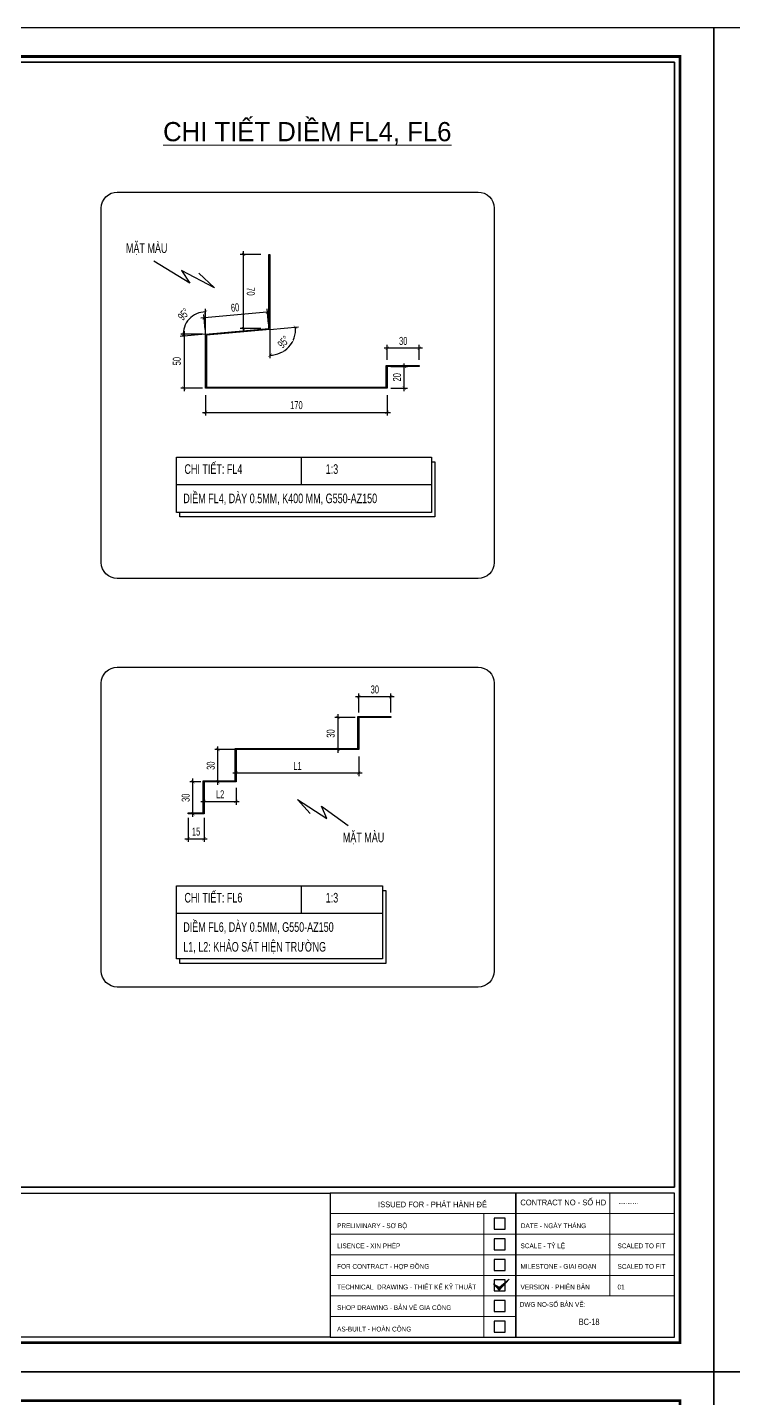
# Model space of a CAD drawing. Header units: inches. Extents: x 2 to 32666, y -5537 to 22.
# Drawn here: x 21185.4 to 21405.9, y -4132.9 to -3704.5 of the extents above; entities that cross this region are included whole.
import ezdxf
from ezdxf.enums import TextEntityAlignment as Align

# ---------------------------------------------------------------- set-up
doc = ezdxf.new("R2010")
doc.units = ezdxf.units.IN
doc.header["$MEASUREMENT"] = 0
doc.layers.get('Defpoints').update_dxf_attribs({"lineweight": 9})
for name, color, linetype in [('2', 2, 'Continuous'), ('3', 3, 'Continuous'), ('4', 4, 'Continuous'), ('6', 6, 'Continuous'), ('7', 7, 'Continuous'), ('9', 9, 'Continuous'), ('BAO KHUNG', 31, 'Continuous'), ('DIM', 8, 'Continuous'), ('Fast RSQ_A2 Frame$0$Khung ten', 4, 'Continuous'), ('NET IN', 3, 'Continuous')]:
    doc.layers.add(name, color=color, linetype=linetype)
for name, color, linetype, lineweight in [('_TEXT', 3, 'Continuous', 13), ('DETAIL$0$S-Dim', 8, 'Continuous', 20), ('DETAIL$0$S-Hatch', 8, 'Continuous', 13), ('S-Hatch', 8, 'Continuous', 9)]:
    doc.layers.add(name, color=color, linetype=linetype, lineweight=lineweight)
doc.layers.add('Cover text', color=7, linetype='Continuous', true_color=0x52370f)
doc.styles.add('ST1', font='vnshx.shx', dxfattribs={"width": 0.7})
doc.styles.add('ST1H', font='vnshxh.shx', dxfattribs={"width": 0.7})
doc.styles.add('ST3', font='VHAVANB.TTF')
doc.styles.get("Standard").update_dxf_attribs({"font": 'arial.ttf'})
doc.styles.add('STYLE2', font='VHAVAN.TTF')
doc.styles.add('TIEU DE', font='Vharialn.ttf')
doc.dimstyles.new('3', dxfattribs={"dimtxt": 2.5, "dimasz": 1, "dimexe": 1, "dimexo": 0, "dimgap": 1, "dimtad": 1, "dimdec": 0, "dimlfac": 3, "dimzin": 0, "dimdsep": 46, "dimtxsty": 'ST1', "dimblk": 'ARCHTICK', "dimcen": 1, "dimdle": 1, "dimclrd": 8, "dimclre": 8, "dimclrt": 3, "dimadec": 0, "dimazin": 0, "dimtfac": 1, "dimtdec": 0, "dimtix": 1, "dimtofl": 0, "dimtmove": 1, "dimatfit": 3, "dimldrblk": 'DOT', "dimfxl": 0.18, "dimtfill": 1, "dimtolj": 1, "dimtzin": 0, "dimlwd": -1, "dimlwe": -1, "dimarcsym": 2})

# ---------------------------------------------------------------- blocks, each defined once
blk = doc.blocks.new('DETAIL$0$MARK')
at = {"layer": 'DETAIL$0$S-Hatch', "linetype": 'Continuous'}
h = blk.add_hatch(dxfattribs=at)
h.set_pattern_fill('ANSI31', color=256, scale=50, style=0)
h.paths.add_polyline_path([(1667850, -1156933), (1667909, -1156997), (1668012, -1156885), (1667913, -1156967)])
at = {"layer": 'DETAIL$0$S-Dim', "linetype": 'Continuous'}
blk.add_lwpolyline([(1667850, -1156933), (1667909, -1156997), (1668012, -1156885), (1667913, -1156967), (1667850, -1156933)], dxfattribs=at)
blk = doc.blocks.new('kt kien truc 1')
at = {"layer": '2', "color": 157, "linetype": 'Continuous'}
blk.add_lwpolyline([(0, 420), (594, 420), (594, 0), (0, 0)], close=True, dxfattribs=at)
at = {"layer": '7', "color": 147, "linetype": 'Continuous'}
blk.add_lwpolyline([(12.33, 57.61), (581.67, 57.61), (581.67, 409.19), (12.33, 409.19)], close=True, dxfattribs=at)
at = {"layer": 'BAO KHUNG', "color": 167, "linetype": 'Continuous', "const_width": 0.871}
blk.add_lwpolyline([(10.59, 9.07), (583.41, 9.07), (583.41, 410.93), (10.59, 410.93)], close=True, dxfattribs=at)
at = {"layer": 'BAO KHUNG', "color": 7}
for points in [[(211.89, 55.81), (474.14, 55.81), (474.14, 10.81), (211.89, 10.81)], [(474.14, 10.81), (532.16, 10.81), (532.16, 55.81), (474.14, 55.81)], [(532.16, 10.81), (581.67, 10.81), (581.67, 55.81), (532.16, 55.81)]]:
    blk.add_lwpolyline(points, close=True, dxfattribs=at)
at = {"layer": 'Fast RSQ_A2 Frame$0$Khung ten', "color": 7, "ltscale": 1000}
for points in [[(525.34, 44.51), (528.78, 44.51), (528.78, 47.96), (525.34, 47.96)], [(525.34, 38.09), (528.78, 38.09), (528.78, 41.53), (525.34, 41.53)], [(525.34, 31.66), (528.78, 31.66), (528.78, 35.1), (525.34, 35.1)], [(525.34, 25.23), (528.78, 25.23), (528.78, 28.67), (525.34, 28.67)], [(525.34, 18.8), (528.78, 18.8), (528.78, 22.24), (525.34, 22.24)], [(525.34, 12.37), (528.78, 12.37), (528.78, 15.81), (525.34, 15.81)]]:
    blk.add_lwpolyline(points, close=True, dxfattribs=at)
at = {"layer": 'S-Hatch'}
for p, q in [((561.54, 55.81), (561.54, 23.67)), ((474.14, 49.38), (532.16, 49.38)), ((522.13, 10.81), (522.13, 49.38)), ((532.16, 49.38), (581.67, 49.38)), ((474.14, 42.95), (532.16, 42.95)), ((532.16, 42.95), (581.67, 42.95)), ((474.14, 36.52), (532.16, 36.52)), ((532.16, 36.52), (581.67, 36.52)), ((474.14, 30.1), (532.16, 30.1)), ((532.16, 30.1), (581.67, 30.1)), ((474.14, 23.67), (532.16, 23.67)), ((532.16, 23.67), (581.67, 23.67)), ((474.14, 17.24), (532.16, 17.24))]:
    blk.add_line(p, q, dxfattribs=at)
at = {"layer": 'DETAIL$0$S-Dim', "linetype": 'Continuous', "xscale": 0.02999999999301508, "yscale": 0.02999999999301508, "zscale": 0.02999999999301508}
blk.add_blockref('DETAIL$0$MARK', (-49510.32, 34735.43), dxfattribs=at)
at = {"layer": 'BAO KHUNG', "color": 7, "linetype": 'Continuous', "width": 0.9}
blk.add_text('ISSUED FOR - PHÁT HÀNH ĐỂ ', height=1.8, dxfattribs=at).set_placement((506.46, 51.36), align=Align.CENTER)
blk.add_text('CONTRACT NO - SỐ HD', height=1.8, dxfattribs=at).set_placement((533.57, 51.98))
at = {"layer": 'BAO KHUNG', "color": 109, "linetype": 'Continuous', "style": 'STYLE2', "width": 0.8}
blk.add_text('...........', height=1.5, dxfattribs=at).set_placement((564.21, 52.44))
at = {"layer": 'Cover text', "linetype": 'Continuous', "style": 'STYLE2', "width": 0.8}
for s, p in [('PRELIMINARY - S¥ Bé', (476.33, 44.85)), ('date - NGµY TH¸NG', (533.72, 44.85)), ('LISENCE - XIN PHÐP', (476.33, 38.57)), ('scale - tû lÖ', (533.63, 38.57)), ('scaled to fit', (563.92, 38.57)), ('FOR CONTRACT - HîP §åNG', (476.33, 32.14)), ('MILESTONE - GIAI §O¹N', (533.63, 32.14)), ('scaled to fit', (563.92, 32.14)), ('TECHNICAL  DRAWING - THIÕT KÕ Kü THUËT', (476.33, 25.71)), ('VERSION - PHI£N B¶N', (533.63, 25.71)), ('01', (563.92, 25.71)), ('%%u%%udwg no-sè b¶n vÏ:', (533.38, 20.26)), ('SHOP DRAWING - B¶N VÏ GIA C¤NG', (476.33, 19.28)), ('AS-BUILT - HOµN C¤NG', (476.33, 12.56))]:
    blk.add_text(s, height=1.5, dxfattribs=at).set_placement(p)
at = {"layer": 'Cover text', "ltscale": 0.5, "style": 'TIEU DE'}
for tag, p in [('TENBANVE', (45.93, 14.6)), ('STT', (555.05, 15.58))]:
    blk.add_attdef(tag, text='', height=2, dxfattribs=at).set_placement(p, align=Align.MIDDLE_CENTER)
blk = doc.blocks.new('_ArchTick')
at = {"color": 0, "linetype": 'ByBlock', "const_width": 0.15}
blk.add_lwpolyline([(-0.5, -0.5), (0.5, 0.5)], dxfattribs=at)
blk = doc.blocks.new('*D6254')
at = {"layer": 'Defpoints', "color": 0, "transparency": 16777216}
for p in [(21252.87, -3775.44), (21258.31, -3775.44), (21258.31, -3798.61)]:
    blk.add_point(p, dxfattribs=at)
at = {"layer": 'DIM', "color": 8, "linetype": 'Continuous', "transparency": 16777216}
for p, q in [((21258.31, -3775.44), (21251.87, -3775.44)), ((21252.87, -3799.61), (21252.87, -3774.44)), ((21258.31, -3798.61), (21251.87, -3798.61))]:
    blk.add_line(p, q, dxfattribs=at)
at = {"layer": 'DIM', "color": 8, "transparency": 16777216}
for p, rotation in [((21252.87, -3775.44), 90.00102498507002), ((21252.87, -3798.61), 270.00102498507)]:
    blk.add_blockref('_ArchTick', p, dxfattribs=dict(at, rotation=rotation))
at = {"layer": 'DIM', "color": 3, "transparency": 16777216, "insert": (21255.12, -3787.02), "char_height": 2.5, "attachment_point": 5, "rotation": 270.001, "style": 'ST1', "bg_fill": 3, "box_fill_scale": 1.25, "bg_fill_color": 256, "bg_fill_true_color": 13158600, "bg_fill_transparency": 0}
blk.add_mtext('\\A1;70', dxfattribs=at)
blk = doc.blocks.new('_Dot')
at = {"color": 0, "linetype": 'ByBlock', "lineweight": -2}
blk.add_line((-0.5, 0), (-1, 0), dxfattribs=at)
at = {"color": 0, "linetype": 'ByBlock', "const_width": 0.5}
blk.add_lwpolyline([(-0.25, 0, 1), (0.25, 0, 1)], format="xyb", close=True, dxfattribs=at)
blk = doc.blocks.new('*D6255')
at = {"layer": 'Defpoints', "color": 0, "transparency": 16777216}
for p in [(21260.32, -3793.4), (21240.89, -3798.95), (21260.66, -3797.16)]:
    blk.add_point(p, dxfattribs=at)
at = {"layer": 'DIM', "color": 8, "linetype": 'Continuous', "transparency": 16777216}
for p, q in [((21239.55, -3795.28), (21261.32, -3793.31)), ((21240.89, -3798.95), (21240.46, -3794.19)), ((21260.66, -3797.16), (21260.23, -3792.41))]:
    blk.add_line(p, q, dxfattribs=at)
at = {"layer": 'DIM', "color": 8, "transparency": 16777216}
for p, rotation in [((21240.55, -3795.19), 185.1690036118226), ((21260.32, -3793.4), 5.169003611822617)]:
    blk.add_blockref('_ArchTick', p, dxfattribs=dict(at, rotation=rotation))
at = {"layer": 'DIM', "color": 3, "transparency": 16777216, "insert": (21250.23, -3792.06), "char_height": 2.5, "attachment_point": 5, "rotation": 5.169, "style": 'ST1', "bg_fill": 3, "box_fill_scale": 1.25, "bg_fill_color": 256, "bg_fill_true_color": 13158600, "bg_fill_transparency": 0}
blk.add_mtext('\\A1;60', dxfattribs=at)
blk = doc.blocks.new('*D6256')
at = {"layer": 'Defpoints', "color": 0, "transparency": 16777216}
for p in [(21240.08, -3800.39), (21234.29, -3817.2), (21240.08, -3817.2)]:
    blk.add_point(p, dxfattribs=at)
at = {"layer": 'DIM', "color": 8, "linetype": 'Continuous', "transparency": 16777216}
for p, q in [((21234.29, -3799.39), (21234.29, -3818.2)), ((21240.08, -3800.39), (21233.29, -3800.39)), ((21240.08, -3817.2), (21233.29, -3817.2))]:
    blk.add_line(p, q, dxfattribs=at)
at = {"layer": 'DIM', "color": 8, "transparency": 16777216}
for p, rotation in [((21234.29, -3800.39), 90), ((21234.29, -3817.2), 270)]:
    blk.add_blockref('_ArchTick', p, dxfattribs=dict(at, rotation=rotation))
at = {"layer": 'DIM', "color": 3, "transparency": 16777216, "insert": (21232.04, -3808.8), "char_height": 2.5, "attachment_point": 5, "rotation": 90, "style": 'ST1', "bg_fill": 3, "box_fill_scale": 1.25, "bg_fill_color": 256, "bg_fill_true_color": 13158600, "bg_fill_transparency": 0}
blk.add_mtext('\\A1;50', dxfattribs=at)
blk = doc.blocks.new('*D6257')
at = {"layer": 'Defpoints', "color": 0, "transparency": 16777216}
for p in [(21241.02, -3819.38), (21297.75, -3819.38), (21297.75, -3824.8)]:
    blk.add_point(p, dxfattribs=at)
at = {"layer": 'DIM', "color": 8, "linetype": 'Continuous', "transparency": 16777216}
for p, q in [((21241.02, -3819.38), (21241.02, -3825.8)), ((21297.75, -3819.38), (21297.75, -3825.8)), ((21240.02, -3824.8), (21298.75, -3824.8))]:
    blk.add_line(p, q, dxfattribs=at)
at = {"layer": 'DIM', "color": 8, "transparency": 16777216, "rotation": 180}
blk.add_blockref('_ArchTick', (21241.02, -3824.8), dxfattribs=at)
at = {"layer": 'DIM', "color": 8, "transparency": 16777216}
blk.add_blockref('_ArchTick', (21297.75, -3824.8), dxfattribs=at)
at = {"layer": 'DIM', "color": 3, "transparency": 16777216, "insert": (21269.39, -3822.55), "char_height": 2.5, "attachment_point": 5, "style": 'ST1', "bg_fill": 3, "box_fill_scale": 1.25, "bg_fill_color": 256, "bg_fill_true_color": 13158600, "bg_fill_transparency": 0}
blk.add_mtext('\\A1;170', dxfattribs=at)
blk = doc.blocks.new('*D6258')
at = {"layer": 'DIM', "color": 8, "linetype": 'Continuous', "transparency": 16777216}
for p, q in [((21298.89, -3810.48), (21304.07, -3810.48)), ((21303.07, -3818.2), (21303.07, -3809.48)), ((21298.89, -3817.2), (21304.07, -3817.2))]:
    blk.add_line(p, q, dxfattribs=at)
at = {"layer": 'DIM', "color": 8, "transparency": 16777216}
for p, rotation in [((21303.07, -3810.48), 90), ((21303.07, -3817.2), 270)]:
    blk.add_blockref('_ArchTick', p, dxfattribs=dict(at, rotation=rotation))
at = {"layer": 'DIM', "color": 3, "transparency": 16777216, "insert": (21300.82, -3813.84), "char_height": 2.5, "attachment_point": 5, "rotation": 90, "style": 'ST1', "bg_fill": 3, "box_fill_scale": 1.25, "bg_fill_color": 256, "bg_fill_true_color": 13158600, "bg_fill_transparency": 0}
blk.add_mtext('\\A1;20', dxfattribs=at)
at = {"layer": 'Defpoints', "color": 0, "transparency": 16777216}
for p in [(21298.89, -3810.48), (21303.07, -3810.48), (21298.89, -3817.2)]:
    blk.add_point(p, dxfattribs=at)
blk = doc.blocks.new('*D6259')
at = {"layer": 'Defpoints', "color": 0, "transparency": 16777216}
for p in [(21297.75, -3804.74), (21297.75, -3808.4), (21307.75, -3808.4)]:
    blk.add_point(p, dxfattribs=at)
at = {"layer": 'DIM', "color": 8, "linetype": 'Continuous', "transparency": 16777216}
for p, q in [((21297.75, -3808.4), (21297.75, -3803.74)), ((21307.75, -3808.4), (21307.75, -3803.74)), ((21308.75, -3804.74), (21296.75, -3804.74))]:
    blk.add_line(p, q, dxfattribs=at)
at = {"layer": 'DIM', "color": 8, "transparency": 16777216, "rotation": 180}
blk.add_blockref('_ArchTick', (21297.75, -3804.74), dxfattribs=at)
at = {"layer": 'DIM', "color": 8, "transparency": 16777216}
blk.add_blockref('_ArchTick', (21307.75, -3804.74), dxfattribs=at)
at = {"layer": 'DIM', "color": 3, "transparency": 16777216, "insert": (21302.75, -3802.49), "char_height": 2.5, "attachment_point": 5, "style": 'ST1', "bg_fill": 3, "box_fill_scale": 1.25, "bg_fill_color": 256, "bg_fill_true_color": 13158600, "bg_fill_transparency": 0}
blk.add_mtext('\\A1;30', dxfattribs=at)
blk = doc.blocks.new('*D6260')
at = {"layer": 'Defpoints', "color": 0, "transparency": 16777216}
for p in [(21261.12, -3775.44), (21241.35, -3800.7)]:
    blk.add_point(p, dxfattribs=at)
at = {"layer": 'DIM', "color": 8, "linetype": 'Continuous', "transparency": 16777216}
for q in [(21270.09, -3798.1), (21261.13, -3807.91)]:
    blk.add_line((21261.13, -3798.92), q, dxfattribs=at)
blk.add_arc((21261.13, -3798.92), 8, 270.001, 5.169, dxfattribs=at)
at = {"layer": 'DIM', "color": 8, "transparency": 16777216}
for p, rotation in [((21269.09, -3798.19), 95.16900339881761), ((21261.13, -3806.91), 180.0010249850544)]:
    blk.add_blockref('_ArchTick', p, dxfattribs=dict(at, rotation=rotation))
at = {"layer": 'DIM', "color": 3, "transparency": 16777216, "insert": (21265.37, -3802.79), "char_height": 2.5, "attachment_point": 5, "rotation": 47.585, "style": 'ST1', "bg_fill": 3, "box_fill_scale": 1.25, "bg_fill_color": 256, "bg_fill_true_color": 13158600, "bg_fill_transparency": 0}
blk.add_mtext('\\A1;95°', dxfattribs=at)
at = {"layer": 'Defpoints', "color": 0, "transparency": 16777216}
for p in [(21261.13, -3798.92), (21261.13, -3798.92), (21265.33, -3805.72)]:
    blk.add_point(p, dxfattribs=at)
blk = doc.blocks.new('*D6261')
at = {"layer": 'Defpoints', "color": 0, "transparency": 16777216}
for p in [(21260.79, -3798.61), (21241.02, -3800.39), (21241.02, -3800.39), (21241.02, -3817.2)]:
    blk.add_point(p, dxfattribs=at)
at = {"layer": 'DIM', "color": 8, "linetype": 'Continuous', "transparency": 16777216}
for q in [(21241.02, -3792.4), (21233.06, -3801.11)]:
    blk.add_line((21241.02, -3800.39), q, dxfattribs=at)
blk.add_arc((21241.02, -3800.39), 6.99, 90, 185.169, dxfattribs=at)
at = {"layer": 'DIM', "color": 8, "transparency": 16777216}
for p, rotation in [((21241.02, -3793.4), 2.671665932429354e-12), ((21234.06, -3801.02), 275.1690036118312)]:
    blk.add_blockref('_ArchTick', p, dxfattribs=dict(at, rotation=rotation))
at = {"layer": 'DIM', "color": 3, "transparency": 16777216, "insert": (21234.2, -3794.16), "char_height": 2.5, "attachment_point": 5, "rotation": 47.5845, "style": 'ST1', "bg_fill": 3, "box_fill_scale": 1.25, "bg_fill_color": 256, "bg_fill_true_color": 13158600, "bg_fill_transparency": 0}
blk.add_mtext('\\A1;95°', dxfattribs=at)
at = {"layer": 'Defpoints', "color": 0, "transparency": 16777216}
blk.add_point((21237.34, -3794.45), dxfattribs=at)
blk = doc.blocks.new('*D6264')
at = {"layer": 'Defpoints', "color": 0, "transparency": 16777216}
for p in [(21288.89, -3913.64), (21288.89, -3918.58), (21298.89, -3918.58)]:
    blk.add_point(p, dxfattribs=at)
at = {"layer": 'DIM', "color": 8, "linetype": 'Continuous', "transparency": 16777216}
for p, q in [((21299.89, -3913.64), (21287.89, -3913.64)), ((21288.89, -3918.58), (21288.89, -3912.64)), ((21298.89, -3918.58), (21298.89, -3912.64))]:
    blk.add_line(p, q, dxfattribs=at)
at = {"layer": 'DIM', "color": 8, "transparency": 16777216, "rotation": 180}
blk.add_blockref('_ArchTick', (21288.89, -3913.64), dxfattribs=at)
at = {"layer": 'DIM', "color": 8, "transparency": 16777216}
blk.add_blockref('_ArchTick', (21298.89, -3913.64), dxfattribs=at)
at = {"layer": 'DIM', "color": 3, "transparency": 16777216, "insert": (21293.89, -3911.39), "char_height": 2.5, "attachment_point": 5, "style": 'ST1', "bg_fill": 3, "box_fill_scale": 1.25, "bg_fill_color": 256, "bg_fill_true_color": 13158600, "bg_fill_transparency": 0}
blk.add_mtext('\\A1;30', dxfattribs=at)
blk = doc.blocks.new('*D6265')
at = {"layer": 'Defpoints', "color": 0, "transparency": 16777216}
for p in [(21287.78, -3920.14), (21282.35, -3930.14), (21287.78, -3930.14)]:
    blk.add_point(p, dxfattribs=at)
at = {"layer": 'DIM', "color": 8, "linetype": 'Continuous', "transparency": 16777216}
for p, q in [((21282.35, -3919.14), (21282.35, -3931.14)), ((21287.78, -3920.14), (21281.35, -3920.14)), ((21287.78, -3930.14), (21281.35, -3930.14))]:
    blk.add_line(p, q, dxfattribs=at)
at = {"layer": 'DIM', "color": 8, "transparency": 16777216}
for p, rotation in [((21282.35, -3920.14), 90), ((21282.35, -3930.14), 270)]:
    blk.add_blockref('_ArchTick', p, dxfattribs=dict(at, rotation=rotation))
at = {"layer": 'DIM', "color": 3, "transparency": 16777216, "insert": (21280.1, -3925.14), "char_height": 2.5, "attachment_point": 5, "rotation": 90, "style": 'ST1', "bg_fill": 3, "box_fill_scale": 1.25, "bg_fill_color": 256, "bg_fill_true_color": 13158600, "bg_fill_transparency": 0}
blk.add_mtext('\\A1;30', dxfattribs=at)
blk = doc.blocks.new('*D6266')
at = {"layer": 'Defpoints', "color": 0, "transparency": 16777216}
for p in [(21250.56, -3932.27), (21288.89, -3932.27), (21250.56, -3937.51)]:
    blk.add_point(p, dxfattribs=at)
at = {"layer": 'DIM', "color": 8, "linetype": 'Continuous', "transparency": 16777216}
for p, q in [((21250.56, -3932.27), (21250.56, -3938.51)), ((21288.89, -3932.27), (21288.89, -3938.51)), ((21289.89, -3937.51), (21249.56, -3937.51))]:
    blk.add_line(p, q, dxfattribs=at)
at = {"layer": 'DIM', "color": 8, "transparency": 16777216, "rotation": 180}
blk.add_blockref('_ArchTick', (21250.56, -3937.51), dxfattribs=at)
at = {"layer": 'DIM', "color": 8, "transparency": 16777216}
blk.add_blockref('_ArchTick', (21288.89, -3937.51), dxfattribs=at)
at = {"layer": 'DIM', "color": 3, "transparency": 16777216, "insert": (21269.72, -3935.26), "char_height": 2.5, "attachment_point": 5, "style": 'ST1', "bg_fill": 3, "box_fill_scale": 1.25, "bg_fill_color": 256, "bg_fill_true_color": 13158600, "bg_fill_transparency": 0}
blk.add_mtext('\\A1;L1', dxfattribs=at)
blk = doc.blocks.new('*D6267')
at = {"layer": 'Defpoints', "color": 0, "transparency": 16777216}
for p in [(21244.9, -3930.14), (21250.56, -3930.14), (21250.56, -3940.21)]:
    blk.add_point(p, dxfattribs=at)
at = {"layer": 'DIM', "color": 8, "linetype": 'Continuous', "transparency": 16777216}
for p, q in [((21250.56, -3930.14), (21243.9, -3930.14)), ((21244.9, -3941.21), (21244.9, -3929.14)), ((21250.56, -3940.21), (21243.9, -3940.21))]:
    blk.add_line(p, q, dxfattribs=at)
at = {"layer": 'DIM', "color": 8, "transparency": 16777216}
for p, rotation in [((21244.9, -3930.14), 90), ((21244.9, -3940.21), 270)]:
    blk.add_blockref('_ArchTick', p, dxfattribs=dict(at, rotation=rotation))
at = {"layer": 'DIM', "color": 3, "transparency": 16777216, "insert": (21242.65, -3935.18), "char_height": 2.5, "attachment_point": 5, "rotation": 90, "style": 'ST1', "bg_fill": 3, "box_fill_scale": 1.25, "bg_fill_color": 256, "bg_fill_true_color": 13158600, "bg_fill_transparency": 0}
blk.add_mtext('\\A1;30', dxfattribs=at)
blk = doc.blocks.new('*D6268')
at = {"layer": 'Defpoints', "color": 0, "transparency": 16777216}
for p in [(21240.56, -3942.12), (21250.56, -3942.12), (21250.56, -3946.38)]:
    blk.add_point(p, dxfattribs=at)
at = {"layer": 'DIM', "color": 8, "linetype": 'Continuous', "transparency": 16777216}
for p, q in [((21240.56, -3942.12), (21240.56, -3947.38)), ((21250.56, -3942.12), (21250.56, -3947.38)), ((21239.56, -3946.38), (21251.56, -3946.38))]:
    blk.add_line(p, q, dxfattribs=at)
at = {"layer": 'DIM', "color": 8, "transparency": 16777216, "rotation": 180}
blk.add_blockref('_ArchTick', (21240.56, -3946.38), dxfattribs=at)
at = {"layer": 'DIM', "color": 8, "transparency": 16777216}
blk.add_blockref('_ArchTick', (21250.56, -3946.38), dxfattribs=at)
at = {"layer": 'DIM', "color": 3, "transparency": 16777216, "insert": (21245.56, -3944.13), "char_height": 2.5, "width": 2.8333, "attachment_point": 5, "style": 'ST1', "bg_fill": 3, "box_fill_scale": 1.25, "bg_fill_color": 256, "bg_fill_true_color": 13158600, "bg_fill_transparency": 0}
blk.add_mtext('\\A1;L2', dxfattribs=at)
blk = doc.blocks.new('*D6269')
at = {"layer": 'Defpoints', "color": 0, "transparency": 16777216}
for p in [(21237.07, -3940.21), (21239.52, -3940.21), (21239.52, -3950.21)]:
    blk.add_point(p, dxfattribs=at)
at = {"layer": 'DIM', "color": 8, "linetype": 'Continuous', "transparency": 16777216}
for p, q in [((21239.52, -3940.21), (21236.07, -3940.21)), ((21237.07, -3951.21), (21237.07, -3939.21)), ((21239.52, -3950.21), (21236.07, -3950.21))]:
    blk.add_line(p, q, dxfattribs=at)
at = {"layer": 'DIM', "color": 8, "transparency": 16777216}
for p, rotation in [((21237.07, -3940.21), 90), ((21237.07, -3950.21), 270)]:
    blk.add_blockref('_ArchTick', p, dxfattribs=dict(at, rotation=rotation))
at = {"layer": 'DIM', "color": 3, "transparency": 16777216, "insert": (21234.82, -3945.21), "char_height": 2.5, "attachment_point": 5, "rotation": 90, "style": 'ST1', "bg_fill": 3, "box_fill_scale": 1.25, "bg_fill_color": 256, "bg_fill_true_color": 13158600, "bg_fill_transparency": 0}
blk.add_mtext('\\A1;30', dxfattribs=at)
blk = doc.blocks.new('*D6270')
at = {"layer": 'Defpoints', "color": 0, "transparency": 16777216}
for p in [(21235.56, -3951.51), (21240.56, -3951.51)]:
    blk.add_point(p, dxfattribs=at)
at = {"layer": 'DIM', "color": 8, "linetype": 'Continuous', "transparency": 16777216}
for p, q in [((21235.56, -3951.51), (21235.56, -3959.02)), ((21240.56, -3951.51), (21240.56, -3959.02)), ((21234.56, -3958.02), (21241.56, -3958.02))]:
    blk.add_line(p, q, dxfattribs=at)
at = {"layer": 'DIM', "color": 8, "transparency": 16777216, "rotation": 180}
blk.add_blockref('_ArchTick', (21235.56, -3958.02), dxfattribs=at)
at = {"layer": 'DIM', "color": 8, "transparency": 16777216}
blk.add_blockref('_ArchTick', (21240.56, -3958.02), dxfattribs=at)
at = {"layer": 'DIM', "color": 3, "transparency": 16777216, "insert": (21238.06, -3955.77), "char_height": 2.5, "attachment_point": 5, "style": 'ST1', "bg_fill": 3, "box_fill_scale": 1.25, "bg_fill_color": 256, "bg_fill_true_color": 13158600, "bg_fill_transparency": 0}
blk.add_mtext('\\A1;15', dxfattribs=at)
at = {"layer": 'Defpoints', "color": 0, "transparency": 16777216}
blk.add_point((21240.56, -3958.02), dxfattribs=at)

msp = doc.modelspace()

# ---------------------------------------------------------------- linework, layer by layer
at = {"color": 9}
for p, q in [((21270.8847, -3838.8116), (21270.8847, -3847.4362)), ((21270.8847, -3972.7392), (21270.8847, -3981.3638))]:
    msp.add_line(p, q, dxfattribs=at)
at = {"layer": '4'}
msp.add_lwpolyline([(21273.712, -3950.1359), (21269.7263, -3945.7841), (21278.9129, -3951.676), (21277.2154, -3947.8261), (21285.5072, -3953.8293)], dxfattribs=at)
at = {"layer": '6'}
for points in [[(21307.7496, -3810.482), (21297.7496, -3810.482), (21297.7496, -3817.2042), (21241.0208, -3817.2042), (21241.0208, -3800.3949), (21260.7918, -3798.6064), (21260.7914, -3775.4355), (21261.1247, -3775.4355), (21261.1251, -3798.915), (21241.3542, -3800.7035), (21241.3542, -3816.8709), (21297.4162, -3816.8709), (21297.4162, -3810.1487), (21307.7496, -3810.1487)], [(21235.5559, -3949.881), (21240.2226, -3949.881), (21240.2226, -3939.881), (21250.2226, -3939.881), (21250.2226, -3929.807), (21288.5559, -3929.807), (21288.5559, -3919.807), (21298.8893, -3919.807), (21298.8893, -3920.1404), (21288.8893, -3920.1404), (21288.8893, -3930.1404), (21250.5559, -3930.1404), (21250.5559, -3940.2143), (21240.5559, -3940.2143), (21240.5559, -3950.2143), (21235.5559, -3950.2143)]]:
    msp.add_lwpolyline(points, close=True, dxfattribs=at)
at = {"layer": '9'}
msp.add_lwpolyline([(21213.4458, -3904.3891), (21326.136, -3904.3891, -0.41421356), (21331.136, -3909.3891), (21331.136, -3999.3432, -0.41421356), (21326.136, -4004.3432), (21213.4458, -4004.3432, -0.41421356), (21208.4458, -3999.3432), (21208.4458, -3909.3891, -0.41421356)], format="xyb", close=True, dxfattribs=at)
at = {"layer": 'DIM'}
msp.add_lwpolyline([(20818.1005, -3715.3349), (21387.4384, -3715.3349), (21387.4384, -4066.9148), (20818.1005, -4066.9148)], close=True, dxfattribs=at)
at = {"layer": 'NET IN'}
for points in [[(20805.7695, -3704.5249), (21399.7695, -3704.5249), (21399.7695, -4124.5249), (20805.7695, -4124.5249)], [(21399.7695, -3704.5249), (21993.7695, -3704.5249), (21993.7695, -4124.5249), (21399.7695, -4124.5249)], [(20805.7695, -4124.5249), (21399.7695, -4124.5249), (21399.7695, -4544.5249), (20805.7695, -4544.5249)], [(21399.7695, -4124.5249), (21993.7695, -4124.5249), (21993.7695, -4544.5249), (21399.7695, -4544.5249)]]:
    msp.add_lwpolyline(points, close=True, dxfattribs=at)

# ---------------------------------------------------------------- block references
at = {"layer": '3'}
ref = msp.add_blockref('kt kien truc 1', (20805.7695, -4124.5249), dxfattribs=at)
ref.add_attrib('STT', 'bc-18', dxfattribs={"ltscale": 0.5, "height": 2, "style": 'TIEU DE'}).set_placement((21360.8177, -4108.9455), align=Align.MIDDLE_CENTER)
for p in [(21399.7695, -4124.5249), (20805.7695, -4544.5249), (21399.7695, -4544.5249)]:
    msp.add_blockref('kt kien truc 1', p, dxfattribs=at)

# ---------------------------------------------------------------- texts
at = {"layer": '3', "style": 'ST1H', "width": 0.7}
for s, p in [('diÒm fl4, dµy 0.5mm, K400 mm, g550-az150', (21234.051, -3853.1696)), ('diÒm fl6, dµy 0.5mm, g550-az150', (21234.051, -3987.0972)), ('L1, l2: kh¶o s¸t hiÖn tr\xadêng', (21234.051, -3993.2709))]:
    msp.add_text(s, height=3, dxfattribs=at).set_placement(p)
at = {"layer": '_TEXT', "style": 'ST3'}
msp.add_text('%%Uchi tiÕt diÒm fl4, fl6', height=6, dxfattribs=at).set_placement((21227.7527, -3740.0848))

# ---------------------------------------------------------------- next in the draw order: texts
at = {"layer": '3', "char_height": 3, "attachment_point": 4, "style": 'ST1H', "bg_fill": 2}
for s, insert in [('\\A1;mÆt mµu', (21283.8858, -3957.939)), ('\\A1;CHI TIÕT: fl6', (21234.4122, -3976.4536))]:
    msp.add_mtext(s, dxfattribs=dict(at, insert=insert))

# ---------------------------------------------------------------- next in the draw order: dimensions: what is measured, and where the dimension line sits
at = {"layer": 'DIM'}
for p1, p2, distance, picture, middle in [((21258.3115, -3798.6064), (21258.3111, -3775.4356), 5.4402, '*D6254', (21255.1211, -3787.0211)), ((21298.8893, -3918.5841), (21288.8893, -3918.5841), -4.9426, '*D6264', (21293.8893, -3911.3914))]:
    dim = msp.add_aligned_dim(p1=p1, p2=p2, distance=distance, dimstyle='3', dxfattribs=at)
    dim.commit()
    dim.dimension.update_dxf_attribs({"geometry": picture, "text_midpoint": middle})

# ---------------------------------------------------------------- next in the draw order: linework, layer by layer
at = {"color": 9}
for points in [[(21231.9426, -3972.7392), (21296.3243, -3972.7392), (21296.3243, -3995.5534), (21231.9426, -3995.5534)], [(21231.9426, -3972.7392), (21296.3243, -3972.7392), (21296.3243, -3981.3638), (21231.9426, -3981.3638)]]:
    msp.add_lwpolyline(points, close=True, dxfattribs=at)
msp.add_lwpolyline([(21296.3243, -3974.1598), (21297.3469, -3974.1598), (21297.3469, -3996.974), (21232.9653, -3996.974), (21232.9653, -3995.5534)], dxfattribs=at)

# ---------------------------------------------------------------- next in the draw order: dimensions: what is measured, and where the dimension line sits
at = {"layer": 'DIM'}
for p1, p2, distance, picture, middle in [((21240.8902, -3798.9505), (21260.6611, -3797.162), 3.7751, '*D6255', (21250.2328, -3792.0557)), ((21287.7778, -3920.1404), (21287.7778, -3930.1404), -5.4269, '*D6265', (21280.1009, -3925.1404))]:
    dim = msp.add_aligned_dim(p1=p1, p2=p2, distance=distance, dimstyle='3', dxfattribs=at)
    dim.commit()
    dim.dimension.update_dxf_attribs({"geometry": picture, "text_midpoint": middle})

# ---------------------------------------------------------------- next in the draw order: texts
at = {"layer": '3', "insert": (21278.5439, -3976.4536), "char_height": 3, "attachment_point": 4, "style": 'ST1H', "bg_fill": 2}
msp.add_mtext('\\A1;1:3', dxfattribs=at)

# ---------------------------------------------------------------- next in the draw order: dimensions: what is measured, and where the dimension line sits
at = {"layer": 'DIM'}
dim = msp.add_aligned_dim(p1=(21240.0782, -3800.3949), p2=(21240.0782, -3817.2042), distance=-5.7877, dimstyle='3', dxfattribs=at)
dim.commit()
dim.dimension.update_dxf_attribs({"geometry": '*D6256', "text_midpoint": (21232.0405, -3808.7996)})
dim = msp.add_aligned_dim(p1=(21288.8893, -3932.2734), p2=(21250.5559, -3932.2734), distance=5.2407, text='L1', dimstyle='3', dxfattribs=at)
dim.commit()
dim.dimension.update_dxf_attribs({"geometry": '*D6266', "text_midpoint": (21269.7226, -3935.2642)})

# ---------------------------------------------------------------- next in the draw order: dimensions: what is measured, and where the dimension line sits
dim = msp.add_angular_dim_2l(base=(21265.3299, -3805.7168), line1=((21261.1247, -3775.4355), (21261.1251, -3798.915)), line2=((21261.1251, -3798.915), (21241.3542, -3800.7035)), dimstyle='3', dxfattribs=at)
dim.commit()
dim.dimension.update_dxf_attribs({"geometry": '*D6260', "text_midpoint": (21265.3677, -3802.7911)})
for p1, p2, distance, picture, middle in [((21241.0208, -3819.3798), (21297.7496, -3819.3798), -5.4163, '*D6257', (21269.3852, -3822.5461)), ((21250.5559, -3940.2143), (21250.5559, -3930.1404), 5.6581, '*D6267', (21242.6478, -3935.1774))]:
    dim = msp.add_aligned_dim(p1=p1, p2=p2, distance=distance, dimstyle='3', dxfattribs=at)
    dim.commit()
    dim.dimension.update_dxf_attribs({"geometry": picture, "text_midpoint": middle})

# ---------------------------------------------------------------- next in the draw order: linework, layer by layer
at = {"layer": '4'}
msp.add_lwpolyline([(21238.9027, -3781.2565), (21243.769, -3785.8447), (21233.4855, -3780.5224), (21236.0563, -3784.4682), (21224.887, -3777.5748)], dxfattribs=at)

# ---------------------------------------------------------------- next in the draw order: dimensions: what is measured, and where the dimension line sits
at = {"layer": 'DIM'}
dim = msp.add_angular_dim_2l(base=(21237.345, -3794.4485), line1=((21241.0208, -3817.2042), (21241.0208, -3800.3949)), line2=((21241.0208, -3800.3949), (21260.7918, -3798.6064)), dimstyle='3', dxfattribs=at)
dim.commit()
dim.dimension.update_dxf_attribs({"geometry": '*D6261', "text_midpoint": (21234.1986, -3794.162)})
dim = msp.add_aligned_dim(p1=(21298.8861, -3817.2042), p2=(21298.8861, -3810.482), distance=-4.1835, dimstyle='3', dxfattribs=at)
dim.commit()
dim.dimension.update_dxf_attribs({"geometry": '*D6258', "text_midpoint": (21300.8196, -3813.8431)})
dim = msp.add_aligned_dim(p1=(21240.5559, -3942.1204), p2=(21250.5559, -3942.1204), distance=-4.2593, text='L2', dimstyle='3', dxfattribs=at)
dim.commit()
dim.dimension.update_dxf_attribs({"geometry": '*D6268', "text_midpoint": (21245.5559, -3944.1297)})

# ---------------------------------------------------------------- next in the draw order: dimensions: what is measured, and where the dimension line sits
for p1, p2, distance, picture, middle in [((21307.7496, -3808.3984), (21297.7496, -3808.3984), -3.6597, '*D6259', (21302.7496, -3802.4887)), ((21239.5172, -3950.2143), (21239.5172, -3940.2143), 2.4436, '*D6269', (21234.8236, -3945.2143))]:
    dim = msp.add_aligned_dim(p1=p1, p2=p2, distance=distance, dimstyle='3', dxfattribs=at)
    dim.commit()
    dim.dimension.update_dxf_attribs({"geometry": picture, "text_midpoint": middle})

# ---------------------------------------------------------------- next in the draw order: linework, layer by layer
at = {"layer": '9'}
msp.add_lwpolyline([(21213.4458, -3755.9623), (21326.136, -3755.9623, -0.41421356), (21331.136, -3760.9623), (21331.136, -3871.6977, -0.41421356), (21326.136, -3876.6977), (21213.4458, -3876.6977, -0.41421356), (21208.4458, -3871.6977), (21208.4458, -3760.9623, -0.41421356)], format="xyb", close=True, dxfattribs=at)

# ---------------------------------------------------------------- next in the draw order: dimensions: what is measured, and where the dimension line sits
at = {"layer": 'DIM'}
dim = msp.add_aligned_dim(p1=(21235.5559, -3951.5142), p2=(21240.5559, -3951.5142), distance=-6.5105, dimstyle='3', dxfattribs=at)
dim.commit()
dim.dimension.update_dxf_attribs({"geometry": '*D6270', "text_midpoint": (21238.0559, -3955.7747)})

# ---------------------------------------------------------------- next in the draw order: texts
at = {"layer": '3', "char_height": 3, "attachment_point": 4, "style": 'ST1H', "bg_fill": 2}
for s, insert in [('\\A1;mÆt mµu', (21216.156, -3773.8163)), ('\\A1;CHI TIÕT: fl4', (21234.4122, -3842.526))]:
    msp.add_mtext(s, dxfattribs=dict(at, insert=insert))

# ---------------------------------------------------------------- next in the draw order: linework, layer by layer
at = {"color": 9}
for points in [[(21231.9426, -3838.8116), (21311.5545, -3838.8116), (21311.5545, -3856.0608), (21231.9426, -3856.0608)], [(21231.9426, -3838.8116), (21311.5545, -3838.8116), (21311.5545, -3847.4362), (21231.9426, -3847.4362)]]:
    msp.add_lwpolyline(points, close=True, dxfattribs=at)
msp.add_lwpolyline([(21311.5545, -3840.2322), (21312.5771, -3840.2322), (21312.5771, -3857.4814), (21232.9653, -3857.4814), (21232.9653, -3856.0608)], dxfattribs=at)

# ---------------------------------------------------------------- next in the draw order: texts
at = {"layer": '3', "insert": (21278.5439, -3842.526), "char_height": 3, "attachment_point": 4, "style": 'ST1H', "bg_fill": 2}
msp.add_mtext('\\A1;1:3', dxfattribs=at)

doc.saveas('drawing.dxf')
